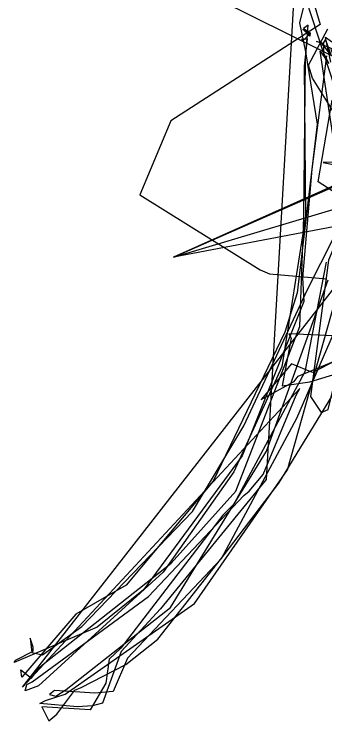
# Model space of a CAD drawing. Header units: millimetres. Extents: x 4845953 to 5827317, y 2078741 to 4456340.
# Drawn here: x 5826868.6 to 5827025.6, y 2078773.7 to 2079129.3 of the extents above; entities that cross this region are included whole.
import ezdxf

# ---------------------------------------------------------------- set-up
doc = ezdxf.new("R2010")
doc.units = ezdxf.units.MM
doc.layers.add('GPX-TRACKS', color=7, linetype='CONTINUOUS')

msp = doc.modelspace()

# ---------------------------------------------------------------- linework, layer by layer
at = {"layer": 'GPX-TRACKS'}
for points in [[(5827015.78, 2079249.72), (5826995.51, 2078895.16), (5826942.33, 2078830.09), (5826922.55, 2078808.51), (5826913.07, 2078782.59), (5826908.1, 2078781.25), (5826900.47, 2078780.79), (5826881.48, 2078782.38), (5826884.32, 2078783.9), (5826894.25, 2078787.05), (5826959.49, 2078832.76), (5827006.34, 2078900.03), (5827030.34, 2078984.97)], [(5826918.72, 2079163.02), (5827112.24, 2079067.11)], [(5827015.3, 2079149.1), (5827022.81, 2079124.05), (5826947.55, 2079075.57), (5826931.95, 2079038.35), (5826992.46, 2079000.63), (5826997.27, 2078998.62), (5827026.15, 2078996.12)], [(5827015.03, 2079135.93), (5827012.4, 2079125.04), (5827015.31, 2079110.29), (5827021.16, 2079074.02), (5827011.08, 2078989.07), (5827004.9, 2078969.21), (5826968.87, 2078894.26), (5826925.05, 2078841.89), (5826899.64, 2078827.35), (5826872.53, 2078795.66), (5826871.91, 2078799.37), (5826877.36, 2078795.21), (5826881.37, 2078800.54), (5826883.97, 2078802.77), (5826947.73, 2078853.06), (5826980.27, 2078889.19), (5827012.56, 2078972.1), (5827014.42, 2079027.1), (5827015.32, 2079106.54), (5827016.67, 2079123.71), (5827014.41, 2079122.03), (5827017.64, 2079119.97), (5827017.55, 2079118.17), (5827013.98, 2079121.77), (5827017.4, 2079119.24), (5827014.22, 2079116.11), (5827013.38, 2079116.75), (5827016.26, 2079116.95), (5827014.71, 2079103.2), (5827015.26, 2079027.33), (5827003.42, 2078951.88), (5826979.17, 2078898.95), (5826943.59, 2078848.52), (5826880.79, 2078791.34), (5826874.13, 2078788.79), (5826874.98, 2078791.91), (5826877.72, 2078793.34), (5826936.33, 2078836.19), (5826984.25, 2078887.05), (5826987.05, 2078889.21), (5826993.94, 2078897.71), (5827010.56, 2078937.61), (5827012.46, 2078940.95), (5826872.76, 2078790.65), (5827078.6, 2079053.95)], [(5827029.94, 2079093.09), (5827015.89, 2079136.12)], [(5827046.53, 2079052.84), (5827018.83, 2079097.18), (5827016.89, 2079103.6), (5827026.51, 2079122.01)], [(5827029.1, 2079068.67), (5827022.71, 2079110.75), (5827027.14, 2079104.45), (5827024.5, 2079109.67), (5827024.51, 2079114.43), (5827020.84, 2079115.56), (5827023.17, 2079115.04), (5827027.66, 2079109.23)], [(5827031.58, 2079110.75), (5827024.27, 2079113.67), (5827024.03, 2079113.37), (5827023.84, 2079113.81), (5827025.42, 2079116.42), (5827028.08, 2079108.88)], [(5827028.02, 2079105.1), (5827025.43, 2079117.79), (5827034.79, 2079111.01)], [(5827026, 2079108.35), (5827018.49, 2079051.32), (5827013.81, 2078996.7), (5827014.55, 2078984.66), (5826983.52, 2078906.99), (5826933.72, 2078839.67), (5826910.35, 2078820.83), (5826868.6, 2078802.96), (5826869.26, 2078804.25), (5826878.17, 2078808.74), (5826878.12, 2078810.81), (5826876.64, 2078815.27), (5826877.47, 2078808.05), (5826882.83, 2078806.88), (5826902.66, 2078821.08), (5826958.37, 2078878.95), (5826984.27, 2078922.17), (5827016.29, 2078990.78), (5827036.44, 2079030.5)], [(5827028.03, 2079111.72), (5827075.14, 2078993.43), (5827092.17, 2078989.94), (5827088.05, 2079032.24), (5827097.17, 2078976.15), (5827086.41, 2079039.45), (5827086.26, 2079032.16), (5827083.97, 2079031.36), (5827080.16, 2079025.87), (5827081.4, 2079027.18), (5827084.29, 2079026.81), (5827087.56, 2079034.63), (5827086.28, 2079035.94), (5827085.89, 2079041.81), (5827045.74, 2079050.35), (5827026.98, 2079005.47), (5827017.78, 2078936.91), (5827023.28, 2078928.91), (5827026.84, 2078930.38), (5827030.44, 2078945.64)], [(5827123.21, 2079040.14), (5826948.8, 2079007.09), (5827076.78, 2079063.24), (5826948.8, 2079007.09), (5827122.82, 2079084.58), (5826948.8, 2079007.09), (5827133.75, 2079062.19)], [(5827031.69, 2079038.64), (5827021.74, 2079044.99), (5827028.81, 2079086.01)], [(5827069.31, 2079055.7), (5827024.17, 2079054.63), (5827070.67, 2079045.2)], [(5827025.8, 2079004.55), (5827015.08, 2078949.31), (5826994.04, 2078910.3), (5826979.23, 2078882.68), (5826973.65, 2078877.24), (5826922.34, 2078810.23), (5826916.51, 2078804.72), (5826914.78, 2078792.56), (5826906.89, 2078779.26), (5826882.62, 2078780.65), (5826886.08, 2078773.67), (5826890.05, 2078776.99), (5826899.16, 2078789.12), (5826902.3, 2078790.54), (5826924.84, 2078802.05), (5826940.9, 2078814.81), (5826974.32, 2078857.2), (5826999.68, 2078890.36), (5827001.84, 2078893.27), (5827030.5, 2078939.9)], [(5827044.9, 2079004.18), (5827010.73, 2078925.77), (5826972.79, 2078855.23), (5826925.62, 2078805.14), (5826918.41, 2078788.41), (5826918.38, 2078788.38), (5826909.31, 2078787.54), (5826888.85, 2078788.92), (5826886.46, 2078786.87), (5826889.54, 2078786.09), (5826894.76, 2078789.42), (5826947.36, 2078830.76), (5826995.78, 2078909.44), (5827026.77, 2078995.65)], [(5827104.91, 2078992.59), (5827018.95, 2078949.06), (5827008.32, 2078953.29), (5826993.06, 2078935.35), (5827009.57, 2078944.44), (5827011.6, 2078947.07), (5827045.23, 2078961.02)], [(5827062.54, 2078965.94), (5827006.97, 2078968.39), (5827008.18, 2078966.29), (5827003.52, 2078942.33), (5827017.45, 2078944.28), (5827043.43, 2078952.25)]]:
    msp.add_lwpolyline(points, dxfattribs=at)

doc.saveas('drawing.dxf')
